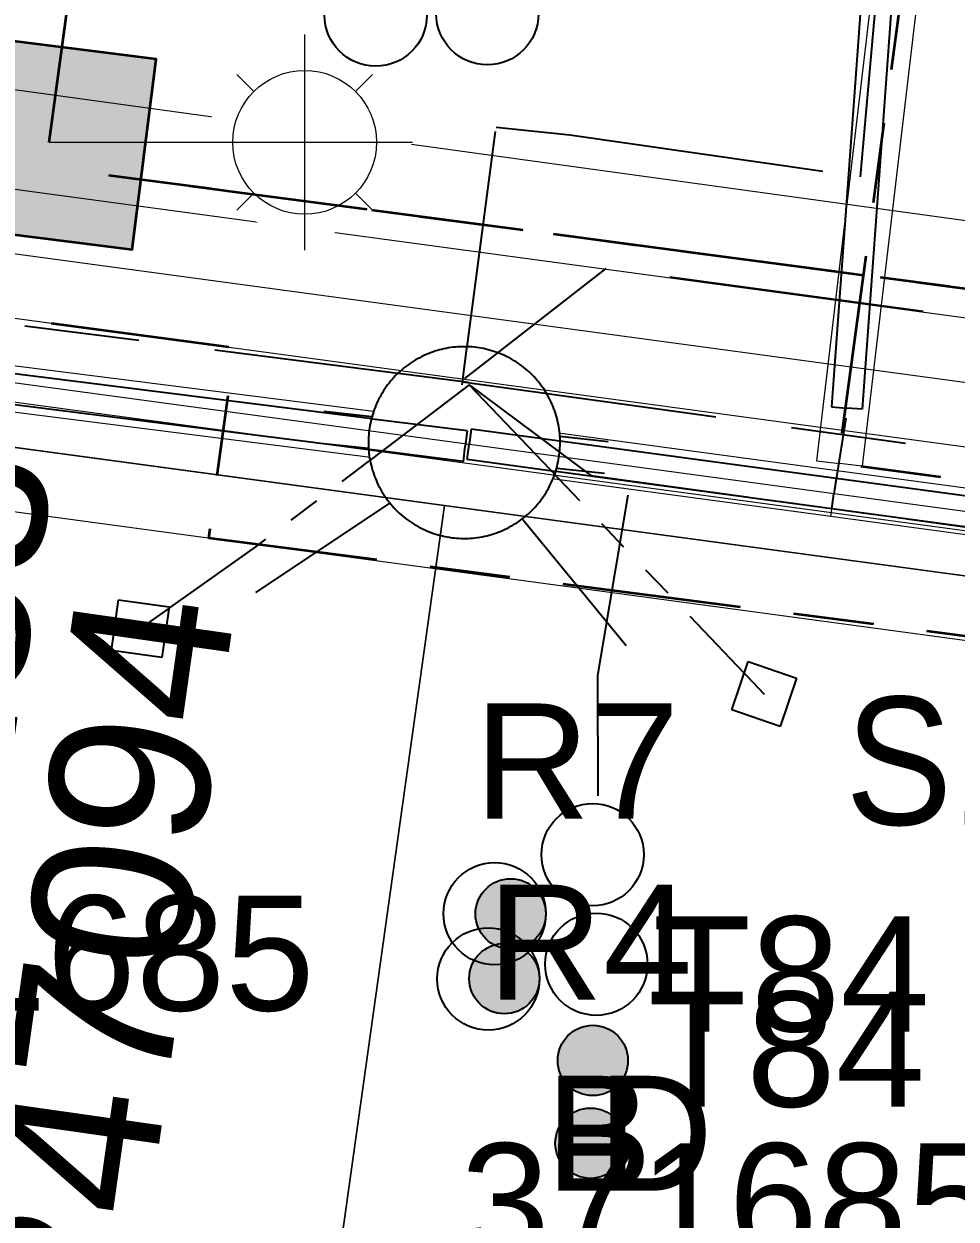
# Model space of a CAD drawing. Header units: metres. Extents: x 0 to 309348, y 0 to 6272736.
# Drawn here: x 308903.83 to 308918.42, y 6271794.53 to 6271813.23 of the extents above; entities that cross this region are included whole.
import ezdxf
from ezdxf.enums import TextEntityAlignment as Align

# ---------------------------------------------------------------- set-up
doc = ezdxf.new("R2010")
doc.units = ezdxf.units.M
doc.linetypes.add('Cable Exist UG', pattern=[8.2, 4, -1.2, 1.8, -1.2])
doc.linetypes.add('PHANTOMX2', pattern=[5, 2.5, -0.5, 0.5, -0.5, 0.5, -0.5])
doc.layers.get('0').update_dxf_attribs({"color": 6})
for name, color, linetype, lineweight in [('_User Miscellaneous1', 30, 'Continuous', 13), ('_User_LV_Exist', 5, 'Continuous', 35), ('_User_SL_Exist', 4, 'Continuous', 35), ('Cadastre Developer_SP_NEW', 92, 'Continuous', 15), ('Cadastre Land Parcels_SP_EXT', 118, 'Continuous', 15), ('Cadastre Roads_SP_NEW', 214, 'Continuous', 15), ('Mains_LV_EXT', 163, 'Continuous', 25), ('Mains_LV_SL_EXT', 135, 'Continuous', 25)]:
    doc.layers.add(name, color=color, linetype=linetype, lineweight=lineweight)
doc.layers.add('_User Miscellaneous10', color=252, linetype='Continuous', lineweight=13, plot=False, transparency=0.85)
for name, color, linetype in [('Duct_SP_EXT', 30, 'Continuous'), ('Equip_LV_EXT', 7, 'Continuous'), ('Services_SP_EXT', 42, 'PHANTOMX2'), ('Trench_SP_EXT', 7, 'Continuous')]:
    doc.layers.add(name, color=color, linetype=linetype)
doc.styles.add('COLUMN_LABEL', font='arial.ttf', dxfattribs={"height": 2})
doc.styles.add('iecARIAL', font='arial.ttf', dxfattribs={"height": 2})
doc.styles.add('POLE_LABEL', font='arial.ttf', dxfattribs={"height": 2})
doc.styles.add('SL_LABEL', font='arial.ttf', dxfattribs={"height": 2})
doc.styles.get("Standard").update_dxf_attribs({"font": 'arial.ttf'})

# ---------------------------------------------------------------- blocks, each defined once
blk = doc.blocks.new('DUCT_EXT')
blk.add_circle((0, 0.8), 0.8)
at = {"flags": 1}
blk.add_attdef('Z', (0, 0), '', height=0.2, dxfattribs=at)
at = {"flags": 9}
for tag, p in [('DUCT_CODE', (0, 0)), ('XSECT_TYPE', (0, -0.2)), ('FB_REFERENCE', (0, -0.4)), ('STATE', (0, -0.6)), ('NOTES', (0, -0.8))]:
    blk.add_attdef(tag, text='', height=0.2, dxfattribs=at).set_placement(p, align=Align.MIDDLE_LEFT)
blk = doc.blocks.new('CCP_EXT')
at = {"flags": 9}
for tag, p in [('ORIENTATION', (0, -0.8)), ('OWNED_BY', (0, -1)), ('USAGE', (0, -1.2)), ('LEGEND', (0, -1.4)), ('LIFE_SUPPORT', (0, -1.6)), ('STATE', (0, -1.8)), ('NOTES', (0, -2))]:
    blk.add_attdef(tag, text='', height=0.2, dxfattribs=at).set_placement(p, align=Align.MIDDLE_LEFT)
blk.add_wipeout([(0, 0.566), (0.566, 0), (0, -0.566), (-0.566, 0)])
blk.add_lwpolyline([(-0.566, 0), (0, 0.566), (0.566, 0), (0, -0.566), (-0.566, 0)])
at = {"flags": 1}
blk.add_attdef('Z', (0, 0), '', height=0.2, dxfattribs=at)
at = {"flags": 9}
for tag, p in [('CCP_TYPE', (0, 0)), ('CONSTRUCTED_VOLTAGE', (0, -0.2)), ('NO_PHASES', (0, -0.4)), ('OPERATING_VOLTAGE', (0, -0.6))]:
    blk.add_attdef(tag, text='', height=0.2, dxfattribs=at).set_placement(p, align=Align.MIDDLE_LEFT)
blk = doc.blocks.new('LV_UG_LINKS_OPEN_EXT')
at = {"layer": 'Equip_LV_EXT'}
for tag, flags, p in [('ACTUAL_STATUS', 9, (3, -2)), ('CONSTRUCTED_VOLTAGE', 9, (3, -2.2)), ('NO_PHASES', 9, (3, -2.4)), ('OPERATING_VOLTAGE', 9, (3, -2.6)), ('ORIENTATION', 9, (3, -2.8)), ('STATE', 9, (3, -3)), ('SWITCH_TYPE', 9, (3, -3.2)), ('USAGE', 9, (3, -3.4)), ('NOTES', 9, (3, -3.6)), ('OWNED_BY', 9, (3, -3.8)), ('OPERATED_BY', 9, (3, -4)), ('MAINTAINED_BY', 9, (3, -4.2)), ('NUMBER_OF_PHASES', 9, (3, -4.4)), ('TYPE', 9, (3, -4.6)), ('Z', 1, (3, -4.8))]:
    blk.add_attdef(tag, text='', height=0.2, dxfattribs=dict(at, flags=flags)).set_placement(p, align=Align.MIDDLE_LEFT)
blk.add_wipeout([(4, 1.5), (3.963, 1.5), (3.926, 1.498), (3.89, 1.496), (3.853, 1.493), (3.816, 1.489), (3.78, 1.484), (3.744, 1.478), (3.707, 1.471), (3.671, 1.464), (3.636, 1.455), (3.6, 1.446), (3.565, 1.435), (3.529, 1.424), (3.495, 1.412), (3.46, 1.399), (3.426, 1.386), (3.392, 1.371), (3.359, 1.356), (3.326, 1.34), (3.293, 1.323), (3.261, 1.305), (3.229, 1.287), (3.198, 1.267), (3.167, 1.247), (3.136, 1.226), (3.106, 1.205), (3.077, 1.183), (3.048, 1.16), (3.02, 1.136), (2.993, 1.111), (2.966, 1.086), (2.939, 1.061), (2.914, 1.034), (2.889, 1.007), (2.864, 0.98), (2.84, 0.952), (2.817, 0.923), (2.795, 0.894), (2.774, 0.864), (2.753, 0.833), (2.733, 0.802), (2.713, 0.771), (2.695, 0.739), (2.677, 0.707), (2.66, 0.674), (2.644, 0.641), (2.629, 0.608), (2.614, 0.574), (2.601, 0.54), (2.588, 0.505), (2.576, 0.471), (2.565, 0.435), (2.554, 0.4), (2.545, 0.364), (2.536, 0.329), (2.529, 0.293), (2.522, 0.256), (2.516, 0.22), (2.511, 0.184), (2.507, 0.147), (2.504, 0.11), (2.502, 0.074), (2.5, 0.037), (2.5, 0), (2.5, -0.037), (2.502, -0.074), (2.504, -0.11), (2.507, -0.147), (2.511, -0.184), (2.516, -0.22), (2.522, -0.256), (2.529, -0.293), (2.536, -0.329), (2.545, -0.364), (2.554, -0.4), (2.565, -0.435), (2.576, -0.471), (2.588, -0.505), (2.601, -0.54), (2.614, -0.574), (2.629, -0.608), (2.644, -0.641), (2.66, -0.674), (2.677, -0.707), (2.695, -0.739), (2.713, -0.771), (2.733, -0.802), (2.753, -0.833), (2.774, -0.864), (2.795, -0.894), (2.817, -0.923), (2.84, -0.952), (2.864, -0.98), (2.889, -1.007), (2.914, -1.034), (2.939, -1.061), (2.966, -1.086), (2.993, -1.111), (3.02, -1.136), (3.048, -1.16), (3.077, -1.183), (3.106, -1.205), (3.136, -1.226), (3.167, -1.247), (3.198, -1.267), (3.229, -1.287), (3.261, -1.305), (3.293, -1.323), (3.326, -1.34), (3.359, -1.356), (3.392, -1.371), (3.426, -1.386), (3.46, -1.399), (3.495, -1.412), (3.529, -1.424), (3.565, -1.435), (3.6, -1.446), (3.636, -1.455), (3.671, -1.464), (3.707, -1.471), (3.744, -1.478), (3.78, -1.484), (3.816, -1.489), (3.853, -1.493), (3.89, -1.496), (3.926, -1.498), (3.963, -1.5), (4, -1.5), (4.037, -1.5), (4.074, -1.498), (4.11, -1.496), (4.147, -1.493), (4.184, -1.489), (4.22, -1.484), (4.256, -1.478), (4.293, -1.471), (4.329, -1.464), (4.364, -1.455), (4.4, -1.446), (4.435, -1.435), (4.471, -1.424), (4.505, -1.412), (4.54, -1.399), (4.574, -1.386), (4.608, -1.371), (4.641, -1.356), (4.674, -1.34), (4.707, -1.323), (4.739, -1.305), (4.771, -1.287), (4.802, -1.267), (4.833, -1.247), (4.864, -1.226), (4.894, -1.205), (4.923, -1.183), (4.952, -1.16), (4.98, -1.136), (5.007, -1.111), (5.034, -1.086), (5.061, -1.061), (5.086, -1.034), (5.111, -1.007), (5.136, -0.98), (5.16, -0.952), (5.183, -0.923), (5.205, -0.894), (5.226, -0.864), (5.247, -0.833), (5.267, -0.802), (5.287, -0.771), (5.305, -0.739), (5.323, -0.707), (5.34, -0.674), (5.356, -0.641), (5.371, -0.608), (5.386, -0.574), (5.399, -0.54), (5.412, -0.505), (5.424, -0.471), (5.435, -0.435), (5.446, -0.4), (5.455, -0.364), (5.464, -0.329), (5.471, -0.293), (5.478, -0.256), (5.484, -0.22), (5.489, -0.184), (5.493, -0.147), (5.496, -0.11), (5.498, -0.074), (5.5, -0.037), (5.5, 0), (5.5, 0.037), (5.498, 0.074), (5.496, 0.11), (5.493, 0.147), (5.489, 0.184), (5.484, 0.22), (5.478, 0.256), (5.471, 0.293), (5.464, 0.329), (5.455, 0.364), (5.446, 0.4), (5.435, 0.435), (5.424, 0.471), (5.412, 0.505), (5.399, 0.54), (5.386, 0.574), (5.371, 0.608), (5.356, 0.641), (5.34, 0.674), (5.323, 0.707), (5.305, 0.739), (5.287, 0.771), (5.267, 0.802), (5.247, 0.833), (5.226, 0.864), (5.205, 0.894), (5.183, 0.923), (5.16, 0.952), (5.136, 0.98), (5.111, 1.007), (5.086, 1.034), (5.061, 1.061), (5.034, 1.086), (5.007, 1.111), (4.98, 1.136), (4.952, 1.16), (4.923, 1.183), (4.894, 1.205), (4.864, 1.226), (4.833, 1.247), (4.802, 1.267), (4.771, 1.287), (4.739, 1.305), (4.707, 1.323), (4.674, 1.34), (4.641, 1.356), (4.608, 1.371), (4.574, 1.386), (4.54, 1.399), (4.505, 1.412), (4.471, 1.424), (4.435, 1.435), (4.4, 1.446), (4.364, 1.455), (4.329, 1.464), (4.293, 1.471), (4.256, 1.478), (4.22, 1.484), (4.184, 1.489), (4.147, 1.493), (4.11, 1.496), (4.074, 1.498), (4.037, 1.5)]).dxf.layer = 'Equip_LV_EXT'
for p, q in [((3.75, 2.236), (3.75, 1.479)), ((4.25, 2.236), (4.25, 1.479)), ((3.75, -1.479), (3.75, -2.236)), ((4.25, -1.479), (4.25, -2.236))]:
    blk.add_line(p, q, dxfattribs=at)
at = {"layer": 'Equip_LV_EXT', "flags": 128}
blk.add_lwpolyline([(4, 1.5), (3.963, 1.5), (3.926, 1.498), (3.89, 1.496), (3.853, 1.493), (3.816, 1.489), (3.78, 1.484), (3.744, 1.478), (3.707, 1.471), (3.671, 1.464), (3.636, 1.455), (3.6, 1.446), (3.565, 1.435), (3.529, 1.424), (3.495, 1.412), (3.46, 1.399), (3.426, 1.386), (3.392, 1.371), (3.359, 1.356), (3.326, 1.34), (3.293, 1.323), (3.261, 1.305), (3.229, 1.287), (3.198, 1.267), (3.167, 1.247), (3.136, 1.226), (3.106, 1.205), (3.077, 1.183), (3.048, 1.16), (3.02, 1.136), (2.993, 1.111), (2.966, 1.086), (2.939, 1.061), (2.914, 1.034), (2.889, 1.007), (2.864, 0.98), (2.84, 0.952), (2.817, 0.923), (2.795, 0.894), (2.774, 0.864), (2.753, 0.833), (2.733, 0.802), (2.713, 0.771), (2.695, 0.739), (2.677, 0.707), (2.66, 0.674), (2.644, 0.641), (2.629, 0.608), (2.614, 0.574), (2.601, 0.54), (2.588, 0.505), (2.576, 0.471), (2.565, 0.435), (2.554, 0.4), (2.545, 0.364), (2.536, 0.329), (2.529, 0.293), (2.522, 0.256), (2.516, 0.22), (2.511, 0.184), (2.507, 0.147), (2.504, 0.11), (2.502, 0.074), (2.5, 0.037), (2.5, 0), (2.5, -0.037), (2.502, -0.074), (2.504, -0.11), (2.507, -0.147), (2.511, -0.184), (2.516, -0.22), (2.522, -0.256), (2.529, -0.293), (2.536, -0.329), (2.545, -0.364), (2.554, -0.4), (2.565, -0.435), (2.576, -0.471), (2.588, -0.505), (2.601, -0.54), (2.614, -0.574), (2.629, -0.608), (2.644, -0.641), (2.66, -0.674), (2.677, -0.707), (2.695, -0.739), (2.713, -0.771), (2.733, -0.802), (2.753, -0.833), (2.774, -0.864), (2.795, -0.894), (2.817, -0.923), (2.84, -0.952), (2.864, -0.98), (2.889, -1.007), (2.914, -1.034), (2.939, -1.061), (2.966, -1.086), (2.993, -1.111), (3.02, -1.136), (3.048, -1.16), (3.077, -1.183), (3.106, -1.205), (3.136, -1.226), (3.167, -1.247), (3.198, -1.267), (3.229, -1.287), (3.261, -1.305), (3.293, -1.323), (3.326, -1.34), (3.359, -1.356), (3.392, -1.371), (3.426, -1.386), (3.46, -1.399), (3.495, -1.412), (3.529, -1.424), (3.565, -1.435), (3.6, -1.446), (3.636, -1.455), (3.671, -1.464), (3.707, -1.471), (3.744, -1.478), (3.78, -1.484), (3.816, -1.489), (3.853, -1.493), (3.89, -1.496), (3.926, -1.498), (3.963, -1.5), (4, -1.5), (4.037, -1.5), (4.074, -1.498), (4.11, -1.496), (4.147, -1.493), (4.184, -1.489), (4.22, -1.484), (4.256, -1.478), (4.293, -1.471), (4.329, -1.464), (4.364, -1.455), (4.4, -1.446), (4.435, -1.435), (4.471, -1.424), (4.505, -1.412), (4.54, -1.399), (4.574, -1.386), (4.608, -1.371), (4.641, -1.356), (4.674, -1.34), (4.707, -1.323), (4.739, -1.305), (4.771, -1.287), (4.802, -1.267), (4.833, -1.247), (4.864, -1.226), (4.894, -1.205), (4.923, -1.183), (4.952, -1.16), (4.98, -1.136), (5.007, -1.111), (5.034, -1.086), (5.061, -1.061), (5.086, -1.034), (5.111, -1.007), (5.136, -0.98), (5.16, -0.952), (5.183, -0.923), (5.205, -0.894), (5.226, -0.864), (5.247, -0.833), (5.267, -0.802), (5.287, -0.771), (5.305, -0.739), (5.323, -0.707), (5.34, -0.674), (5.356, -0.641), (5.371, -0.608), (5.386, -0.574), (5.399, -0.54), (5.412, -0.505), (5.424, -0.471), (5.435, -0.435), (5.446, -0.4), (5.455, -0.364), (5.464, -0.329), (5.471, -0.293), (5.478, -0.256), (5.484, -0.22), (5.489, -0.184), (5.493, -0.147), (5.496, -0.11), (5.498, -0.074), (5.5, -0.037), (5.5, 0), (5.5, 0.037), (5.498, 0.074), (5.496, 0.11), (5.493, 0.147), (5.489, 0.184), (5.484, 0.22), (5.478, 0.256), (5.471, 0.293), (5.464, 0.329), (5.455, 0.364), (5.446, 0.4), (5.435, 0.435), (5.424, 0.471), (5.412, 0.505), (5.399, 0.54), (5.386, 0.574), (5.371, 0.608), (5.356, 0.641), (5.34, 0.674), (5.323, 0.707), (5.305, 0.739), (5.287, 0.771), (5.267, 0.802), (5.247, 0.833), (5.226, 0.864), (5.205, 0.894), (5.183, 0.923), (5.16, 0.952), (5.136, 0.98), (5.111, 1.007), (5.086, 1.034), (5.061, 1.061), (5.034, 1.086), (5.007, 1.111), (4.98, 1.136), (4.952, 1.16), (4.923, 1.183), (4.894, 1.205), (4.864, 1.226), (4.833, 1.247), (4.802, 1.267), (4.771, 1.287), (4.739, 1.305), (4.707, 1.323), (4.674, 1.34), (4.641, 1.356), (4.608, 1.371), (4.574, 1.386), (4.54, 1.399), (4.505, 1.412), (4.471, 1.424), (4.435, 1.435), (4.4, 1.446), (4.364, 1.455), (4.329, 1.464), (4.293, 1.471), (4.256, 1.478), (4.22, 1.484), (4.184, 1.489), (4.147, 1.493), (4.11, 1.496), (4.074, 1.498), (4.037, 1.5)], close=True, dxfattribs=at)
blk = doc.blocks.new('CABLE_LARGE_EXT')
h = blk.add_hatch(color=256)
edge = h.paths.add_edge_path()
edge.add_arc((0, 0.55), 0.55, 0, 360)
blk.add_circle((0, 0.55), 0.55)
at = {"flags": 1}
blk.add_attdef('Z', (0, 0), '', height=0.2, dxfattribs=at)
at = {"flags": 9}
for tag, p in [('COND_CODE', (0, 0)), ('FB_REFERENCE', (0, -0.2)), ('STATE', (0, -0.4)), ('XSECT_SIZE', (0, -0.6)), ('NOTES', (0, -0.8))]:
    blk.add_attdef(tag, text='', height=0.2, dxfattribs=at).set_placement(p, align=Align.MIDDLE_LEFT)
blk = doc.blocks.new('COLUMN_EXT')
blk.add_hatch(color=256).paths.add_polyline_path([(1.5, -1.5), (1.5, 1.5), (-1.5, 1.5), (-1.5, -1.5)])
blk.add_lwpolyline([(1.5, 1.5), (-1.5, 1.5), (-1.5, -1.5), (1.5, -1.5)], close=True)
at = {"flags": 1}
blk.add_attdef('Z', (-1.813, 2.351), '', height=0.2, rotation=180, dxfattribs=at)
at = {"flags": 9}
for tag, p in [('NOTES', (-1.813, 2)), ('SUBURB', (-1.813, 1.8)), ('STREETNAME', (-1.813, 1.6)), ('LOCATION', (-1.813, 1.4)), ('LEGEND', (-1.813, 1.2)), ('USAGE', (-1.813, 1)), ('OWNED_BY', (-1.813, 0.6)), ('STATE', (-1.813, 0.8)), ('COLUMN_TYPE', (-1.813, 0.4))]:
    blk.add_attdef(tag, text='', height=0.2, rotation=180, dxfattribs=at).set_placement(p, align=Align.MIDDLE_LEFT)
for tag, style, p in [('STREET_CODE', 'COLUMN_LABEL', (-1.813, 0.2)), ('STRUCTURE_PLANT_NUMBER', 'POLE_LABEL', (-1.813, -0.031))]:
    blk.add_attdef(tag, text='', height=0.2, rotation=180, dxfattribs=dict(at, style=style)).set_placement(p, align=Align.MIDDLE_LEFT)
at = {"style": 'COLUMN_LABEL', "width": 0.9, "flags": 8}
blk.add_attdef('ASSET_NUM', text='', height=2, rotation=270, dxfattribs=at).set_placement((2, -4), align=Align.MIDDLE_LEFT)
blk = doc.blocks.new('SL_LANTERN_EXT')
at = {"flags": 9}
for tag, p in [('LRATECODE', (-7.4, 0)), ('LOUTREACHVOCAB', (-7.2, 0)), ('LOUTREACH', (-7, 0)), ('LANTNUMBER', (-6.6, 0)), ('LNEW', (-6.4, 0)), ('LMASTVOCAB', (-6.2, 0)), ('LMAST', (-6, 0)), ('LLAMPVOCAB', (-5.8, 0)), ('LLAMP', (-5.6, 0)), ('LEXIST', (-5.4, 0)), ('LCHARGE3PERCENT', (-5.2, 0)), ('LCHARGE3', (-5, 0)), ('LCHARGE2PERCENT', (-4.8, 0)), ('LCHARGE2', (-4.6, 0)), ('LCHARGE1PERCENT', (-4.4, 0)), ('LCHARGE1', (-4.2, 0)), ('LCATEGORY', (-4, 0)), ('LBRACKETVOCAB', (-3.8, 0)), ('LBRACKET', (-3.6, 0)), ('LKINGHEIGHT', (-3.4, 0)), ('CREPLACE', (-3.2, 0)), ('CREMOVE', (-3, 0)), ('CNUMBER', (-2.8, 0)), ('CNEW', (-2.6, 0)), ('CEXIST', (-2.4, 0)), ('USAGE', (-2.2, 0)), ('STATE', (-2, 0)), ('OWNED_BY', (-1.8, 0)), ('ORIENTATION', (-1.6, 0)), ('OPERATING_VOLTAGE', (-1.4, 0)), ('NO_PHASES', (-1.2, 0)), ('LANTERN_TYPE', (-1, 0)), ('LANTERN_PURPOSE', (-0.8, 0)), ('CONTROL_TYPE', (-0.6, 0)), ('CONSTRUCTED_VOLTAGE', (-0.4, 0))]:
    blk.add_attdef(tag, text='', height=0.001, rotation=270, dxfattribs=at).set_placement(p, align=Align.MIDDLE_LEFT)
at = {"style": 'SL_LABEL', "flags": 9}
blk.add_attdef('STREET_CODE', text='', height=0.001, rotation=270, dxfattribs=at).set_placement((0.001, 0), align=Align.MIDDLE_LEFT)
at = {"flags": 1}
blk.add_attdef('Z', (0, 0), '', height=0.001, rotation=270, dxfattribs=at)
at = {"width": 0.9}
blk.add_attdef('LNUMBER', text='', height=1, dxfattribs=at).set_placement((7, -1), align=Align.MIDDLE_LEFT)
at = {"flags": 9}
for tag, p in [('LREMOVE', (0, -7.6)), ('LREPLACE', (0, -7.8)), ('LTYPE', (0, -8)), ('LTYPEVOCAB', (0, -8.2)), ('LEGEND', (0, -8.4)), ('SUBURB', (0, -8.6)), ('STREETNAME', (0, -8.8)), ('LOCATION', (0, -9)), ('NOTES', (0, -9.2)), ('MAINTAINED_BY', (0, -9.863))]:
    blk.add_attdef(tag, text='', height=0.001, dxfattribs=at).set_placement(p, align=Align.MIDDLE_LEFT)
blk.add_attdef('OPERATED_BY', (0, -9.607), '', height=0.001, dxfattribs=at)
blk.add_wipeout([(5.688, 0), (5.061, -1.061), (4, -1.688), (2.939, -1.061), (2.313, 0), (2.939, 1.061), (4, 1.687), (5.061, 1.061)])
for p, q in [((4, 1.687), (4, 0)), ((2.939, 1.061), (3.205, 0.795)), ((5.061, 1.061), (4.795, 0.795)), ((0, 0), (4, 0)), ((4, 0), (5.688, 0)), ((4, 0), (4, -1.688)), ((2.939, -1.061), (3.205, -0.795)), ((5.061, -1.061), (4.795, -0.795))]:
    blk.add_line(p, q)
blk.add_circle((4, 0), 1.125)
blk = doc.blocks.new('*U437')
blk.add_line((9.344, 1.738), (9.883, 5.701))
at = {"width": 0.9}
blk.add_attdef('LNUMBER', text='', height=1, rotation=82.2613, dxfattribs=at).set_placement((11.278, 8.539), align=Align.MIDDLE_LEFT)
at = {"flags": 9}
for tag, p in [('LRATECODE', (-7.4, 0)), ('LOUTREACHVOCAB', (-7.2, 0)), ('LOUTREACH', (-7, 0)), ('LANTNUMBER', (-6.6, 0)), ('LNEW', (-6.4, 0)), ('LMASTVOCAB', (-6.2, 0)), ('LMAST', (-6, 0)), ('LLAMPVOCAB', (-5.8, 0)), ('LLAMP', (-5.6, 0)), ('LEXIST', (-5.4, 0)), ('LCHARGE3PERCENT', (-5.2, 0)), ('LCHARGE3', (-5, 0)), ('LCHARGE2PERCENT', (-4.8, 0)), ('LCHARGE2', (-4.6, 0)), ('LCHARGE1PERCENT', (-4.4, 0)), ('LCHARGE1', (-4.2, 0)), ('LCATEGORY', (-4, 0)), ('LBRACKETVOCAB', (-3.8, 0)), ('LBRACKET', (-3.6, 0)), ('LKINGHEIGHT', (-3.4, 0)), ('CREPLACE', (-3.2, 0)), ('CREMOVE', (-3, 0)), ('CNUMBER', (-2.8, 0)), ('CNEW', (-2.6, 0)), ('CEXIST', (-2.4, 0)), ('USAGE', (-2.2, 0)), ('STATE', (-2, 0)), ('OWNED_BY', (-1.8, 0)), ('ORIENTATION', (-1.6, 0)), ('OPERATING_VOLTAGE', (-1.4, 0)), ('NO_PHASES', (-1.2, 0)), ('LANTERN_TYPE', (-1, 0)), ('LANTERN_PURPOSE', (-0.8, 0)), ('CONTROL_TYPE', (-0.6, 0)), ('CONSTRUCTED_VOLTAGE', (-0.4, 0))]:
    blk.add_attdef(tag, text='', height=0.001, rotation=270, dxfattribs=at).set_placement(p, align=Align.MIDDLE_LEFT)
at = {"style": 'SL_LABEL', "flags": 9}
blk.add_attdef('STREET_CODE', text='', height=0.001, rotation=270, dxfattribs=at).set_placement((0.001, 0), align=Align.MIDDLE_LEFT)
at = {"flags": 1}
blk.add_attdef('Z', (0, 0), '', height=0.001, rotation=270, dxfattribs=at)
at = {"flags": 9}
for tag, p in [('LREMOVE', (0, -7.6)), ('LREPLACE', (0, -7.8)), ('LTYPE', (0, -8)), ('LTYPEVOCAB', (0, -8.2)), ('LEGEND', (0, -8.4)), ('SUBURB', (0, -8.6)), ('STREETNAME', (0, -8.8)), ('LOCATION', (0, -9)), ('NOTES', (0, -9.2)), ('MAINTAINED_BY', (0, -9.863))]:
    blk.add_attdef(tag, text='', height=0.001, dxfattribs=at).set_placement(p, align=Align.MIDDLE_LEFT)
blk.add_attdef('OPERATED_BY', (0, -9.607), '', height=0.001, dxfattribs=at)
blk = doc.blocks.new('*U425')
blk.add_hatch(color=256).paths.add_polyline_path([(2.61, -0.662), (2.346, 1.321), (-2.61, 0.662), (-2.346, -1.321)])
for p, q in [((0.132, -0.991), (-0.132, 0.991)), ((2.478, 0.33), (-2.478, -0.33))]:
    blk.add_line(p, q)
at = {"ltscale": 10}
blk.add_line((-2.478, -0.33), (2.478, 0.33), dxfattribs=at)
blk.add_lwpolyline([(2.346, 1.321), (1.107, 1.156), (-1.371, 0.827), (-2.61, 0.662), (-2.346, -1.321), (2.61, -0.662)], close=True)
for tag, p, flags in [('SUBURB', (0, 2), 1), ('STREETNAME', (0, 1.8), 9), ('PARENT', (0, 1.6), 9), ('NOTES', (0, 1.4), 9), ('LOCATION', (0, 1.2), 9), ('LEGEND', (0, 1), 9), ('USAGE', (0, 0.8), 9), ('SUPPORT_TYPE', (0, 0.6), 9), ('STATE', (0, 0.4), 9), ('OWNED_BY', (0, 0.2), 9)]:
    blk.add_attdef(tag, p, '', height=0.2, rotation=180, dxfattribs=dict(flags=flags))
at = {"width": 0.9, "flags": 8}
blk.add_attdef('ASSET_NUM', text='', height=2, rotation=270, dxfattribs=at).set_placement((2, -4), align=Align.MIDDLE_LEFT)

msp = doc.modelspace()

# ---------------------------------------------------------------- linework, layer by layer
at = {"layer": '_User Miscellaneous1'}
for p, q in [((308918.34339, 6271824.3038), (308916.23235, 6271806.39632)), ((308919.05844, 6271824.21951), (308916.9474, 6271806.31203)), ((308910.78029, 6271806.98244), (308899.54274, 6271808.40205)), ((308910.69005, 6271806.26812), (308899.45251, 6271807.68772)), ((308910.84263, 6271807.01005), (308910.7944, 6271806.6533)), ((308916.55339, 6271806.23802), (308910.84263, 6271807.01005)), ((308910.78029, 6271806.98244), (308910.73517, 6271806.62528)), ((308910.74617, 6271806.29654), (308910.7944, 6271806.6533)), ((308910.69005, 6271806.26812), (308910.73517, 6271806.62528)), ((308916.45693, 6271805.52451), (308910.74617, 6271806.29654)), ((308916.23235, 6271806.39632), (308916.58988, 6271806.35418)), ((308916.9474, 6271806.31203), (308916.58988, 6271806.35418)), ((308916.55339, 6271806.23802), (308916.50516, 6271805.88126)), ((308916.55339, 6271806.23802), (308916.50516, 6271805.88126)), ((308925.5449, 6271805.02252), (308916.55339, 6271806.23802)), ((308916.45693, 6271805.52451), (308916.50516, 6271805.88126)), ((308916.45693, 6271805.52451), (308916.50516, 6271805.88126)), ((308925.44844, 6271804.30901), (308916.45693, 6271805.52451))]:
    msp.add_line(p, q, dxfattribs=at)
at = {"layer": '_User_LV_Exist', "linetype": 'Cable Exist UG', "ltscale": 0.7, "flags": 128}
msp.add_lwpolyline([(308925.24833, 6271804.1746), (308925.0623, 6271802.80951), (308906.72215, 6271805.18862), (308907.12414, 6271808.16157), (308896.66723, 6271809.57015)], dxfattribs=at)
at = {"layer": 'Cadastre Land Parcels_SP_EXT', "linetype": 'Continuous'}
for points in [[(308910.41021, 6271805.69604), (308904.85762, 6271806.44651), (308894.38693, 6271807.86151), (308889.83895, 6271774.3217), (308905.7087, 6271772.17602), (308910.41021, 6271805.69604)], [(308925.18702, 6271803.69866), (308910.41021, 6271805.69604), (308905.7087, 6271772.17602), (308920.48542, 6271770.17864), (308925.18702, 6271803.69866)]]:
    msp.add_lwpolyline(points, close=True, dxfattribs=at)
at = {"layer": 'Duct_SP_EXT'}
for p, q in [((308917.38275, 6271819.79155), (308916.46773, 6271807.23871)), ((308917.86148, 6271819.75665), (308916.94646, 6271807.20382)), ((308916.46773, 6271807.23871), (308916.70709, 6271807.22127)), ((308916.94646, 6271807.20382), (308916.70709, 6271807.22127)), ((308916.53731, 6271806.1191), (308916.50516, 6271805.88126)), ((308916.53731, 6271806.1191), (308916.50516, 6271805.88126)), ((308925.52882, 6271804.9036), (308916.53731, 6271806.1191)), ((308916.47301, 6271805.64343), (308916.50516, 6271805.88126)), ((308916.47301, 6271805.64343), (308916.50516, 6271805.88126)), ((308925.46452, 6271804.42792), (308916.47301, 6271805.64343))]:
    msp.add_line(p, q, dxfattribs=at)
msp.add_lwpolyline([(308912.81398, 6271801.15532), (308912.81137, 6271803.03611), (308913.28456, 6271805.85799)], dxfattribs=at)
at = {"layer": 'Trench_SP_EXT', "linetype": 'Cable Exist UG'}
for points in [[(308916.68852, 6271807.06406), (308916.50521, 6271805.88127)], [(308910.78127, 6271806.55237), (308906.74545, 6271803.8643)], [(308910.71495, 6271806.60369), (308913.73653, 6271802.91802)]]:
    msp.add_lwpolyline(points, dxfattribs=at)

# ---------------------------------------------------------------- block references
at = {"layer": '_User_LV_Exist', "ltscale": 0.75}
ref = msp.add_blockref('*U425', (308925.37891, 6271805.16605), dxfattribs=dict(at, rotation=329.3822980103706))
ref.add_attrib('ASSET_NUM', 'S121579', dxfattribs={"layer": '0', "height": 2, "width": 0.9}).set_placement((308916.68058, 6271801.70381), align=Align.MIDDLE_LEFT)
at = {"layer": 'Duct_SP_EXT'}
for p in [(308909.33389, 6271812.56923), (308911.08153, 6271812.59109)]:
    msp.add_blockref('DUCT_EXT', p, dxfattribs=at)
for name, p, rotation in [('DUCT_EXT', (308913.52748, 6271800.23781), 90.08043177349576), ('DUCT_EXT', (308911.9947, 6271799.30441), 89.51030442739325), ('CABLE_LARGE_EXT', (308911.99474, 6271799.30438), 89.51030442739325), ('DUCT_EXT', (308913.5858, 6271798.52297), 90.08043177349576), ('DUCT_EXT', (308911.89616, 6271798.29204), 90.0000000000002), ('CABLE_LARGE_EXT', (308911.89619, 6271798.29201), 89.51030442739325), ('CABLE_LARGE_EXT', (308913.28129, 6271797.01713), 90.08043177349576), ('CABLE_LARGE_EXT', (308913.24376, 6271795.72291), 90.08043177349576)]:
    msp.add_blockref(name, p, dxfattribs=dict(at, rotation=rotation))

# ---------------------------------------------------------------- texts
for s, p in [('R7', (308910.87229, 6271800.8013)), ('R4', (308911.07534, 6271797.96781)), ('371685', (308899.98767, 6271797.79637)), ('T84', (308913.66899, 6271797.46889)), ('T84', (308913.59729, 6271796.29361)), ('B', (308911.98385, 6271794.9777)), ('D', (308912.80142, 6271794.9777)), ('371685', (308910.65822, 6271793.92222))]:
    msp.add_text(s, height=1.8, dxfattribs=at).set_placement(p)

# ---------------------------------------------------------------- next in the draw order: block references
at = {"layer": 'Equip_LV_EXT', "rotation": 263.9549004785427}
msp.add_blockref('LV_UG_LINKS_OPEN_EXT', (308911.14013, 6271810.66008), dxfattribs=at)
at = {"layer": 'Services_SP_EXT'}
for p, rotation in [((308905.64882, 6271803.77152), 36.93202199714717), ((308915.4124, 6271802.74837), 116.1050229064075)]:
    msp.add_blockref('CCP_EXT', p, dxfattribs=dict(at, rotation=rotation))

# ---------------------------------------------------------------- next in the draw order: linework, layer by layer
at = {"layer": '_User Miscellaneous10', "flags": 128}
for points in [[(308833.98741, 6271820.10669), (308889.60594, 6271812.54848), (308997.6292, 6271797.94217), (309001.01956, 6271793.39955), (309015.19784, 6271791.41027), (309019.70066, 6271794.95927), (309041.68206, 6271791.98764), (309043.49509, 6271805.13295), (309021.08092, 6271808.22436), (309015.50357, 6271815.27516), (309021.3385, 6271876.34743), (309022.97878, 6271893.51567), (309025.87623, 6271923.84231), (309027.30076, 6271938.75241, -0.16749916), (309041.46705, 6271969.87346, -0.16749916)], [(308833.433, 6271819.17284), (308889.47128, 6271811.55759), (308997.079, 6271797.00746), (309000.46761, 6271792.4672), (309015.48161, 6271790.36066), (309019.98676, 6271793.9115), (309042.53642, 6271790.86305), (309044.62234, 6271805.98694), (309021.6158, 6271809.16005), (309016.53727, 6271815.58025), (309022.33397, 6271876.25232), (309023.97425, 6271893.42057), (309026.87169, 6271923.7472), (309028.29623, 6271938.6573, -0.16749916), (309042.19251, 6271969.18521, -0.16749916)], [(308832.87858, 6271818.23899), (308889.33663, 6271810.5667), (308996.5288, 6271796.07276), (308999.91565, 6271791.53485), (309015.76538, 6271789.31105), (309020.27286, 6271792.86373), (309043.39078, 6271789.73845), (309045.74959, 6271806.84094), (309022.15068, 6271810.09575), (309017.57098, 6271815.88534), (309023.32943, 6271876.15721), (309024.96971, 6271893.32546), (309027.86716, 6271923.65209), (309029.29169, 6271938.56219, -0.16749916), (309042.91798, 6271968.49695, -0.16749916)], [(308832.32417, 6271817.30514), (308889.20197, 6271809.5758), (308995.9786, 6271795.13805), (308999.3637, 6271790.60249), (309016.04916, 6271788.26144), (309020.55896, 6271791.81595), (309044.24514, 6271788.61386), (309046.87685, 6271807.69493), (309022.68556, 6271811.03144), (309018.60468, 6271816.19043), (309024.3249, 6271876.0621), (309025.96518, 6271893.23035), (309028.86263, 6271923.55698), (309030.28716, 6271938.46708, -0.16749916), (309043.64344, 6271967.80869, -0.16749916)], [(308831.76976, 6271816.37129), (308889.06731, 6271808.58491), (308995.42841, 6271794.20335), (308998.81175, 6271789.67014), (309016.33293, 6271787.21183), (309020.84506, 6271790.76818), (309045.0995, 6271787.48926), (309048.0041, 6271808.54892), (309023.22044, 6271811.96714), (309019.63838, 6271816.49552), (309025.32037, 6271875.96699), (309026.96065, 6271893.13524), (309029.8581, 6271923.46187), (309031.28263, 6271938.37197, -0.16749916), (309044.36891, 6271967.12043, -0.16749916)], [(308831.21534, 6271815.43744), (308888.93266, 6271807.59402), (308994.87821, 6271793.26864), (308998.25979, 6271788.73779), (309016.6167, 6271786.16222), (309021.13116, 6271789.7204), (309045.95386, 6271786.36466), (309049.13135, 6271809.40292), (309023.75532, 6271812.90283), (309020.67208, 6271816.80061), (309026.31584, 6271875.87188), (309027.95611, 6271893.04013), (309030.85356, 6271923.36677), (309032.27809, 6271938.27687, -0.16749916), (309045.09437, 6271966.43217, -0.16749916)]]:
    msp.add_lwpolyline(points, format="xyb", dxfattribs=at)
at = {"layer": '_User Miscellaneous10', "color": 4, "flags": 128}
msp.add_lwpolyline([(308832.15785, 6271817.02498), (308889.16157, 6271809.27854), (308995.81355, 6271794.85764), (308999.19811, 6271790.32279), (309016.13429, 6271787.94656), (309020.64479, 6271791.50162), (309044.50145, 6271788.27648), (309047.21502, 6271807.95113), (309022.84602, 6271811.31215), (309018.91479, 6271816.28196), (309024.62354, 6271876.03357), (309026.26382, 6271893.20182), (309029.16127, 6271923.52845), (309030.5858, 6271938.43855, -0.16749916), (309043.86108, 6271967.60221, -0.16749916)], format="xyb", dxfattribs=at)
at = {"layer": '_User_LV_Exist', "linetype": 'Cable Exist UG', "ltscale": 0.7, "flags": 128}
msp.add_lwpolyline([(308921.7858, 6271805.65189), (308916.57085, 6271806.35702), (308918.59806, 6271821.34954), (308910.41287, 6271822.47846), (308910.68613, 6271824.45971)], dxfattribs=at)
msp.add_lwpolyline([(308921.7858, 6271805.65189), (308916.57085, 6271806.35702), (308918.59806, 6271821.34954), (308910.41287, 6271822.47846), (308910.68613, 6271824.45971)], dxfattribs=at)
at = {"layer": '_User_LV_Exist', "linetype": 'Cable Exist UG', "ltscale": 0.6, "flags": 128}
msp.add_lwpolyline([(308925.51394, 6271806.15689), (308922.09721, 6271808.61863), (308905.15446, 6271810.86186)], dxfattribs=at)
at = {"layer": 'Cadastre Roads_SP_NEW', "color": 4, "linetype": 'Continuous', "ltscale": 2, "transparency": 33554495}
msp.add_line((308998.66071, 6271799.10206), (308858.2401, 6271818.46916), dxfattribs=at)
at = {"layer": 'Duct_SP_EXT'}
for p, q in [((308910.76521, 6271806.86339), (308894.77392, 6271808.88079)), ((308910.70513, 6271806.38717), (308894.71384, 6271808.40457)), ((308910.76521, 6271806.86339), (308910.73517, 6271806.62528)), ((308910.82655, 6271806.89113), (308910.7944, 6271806.6533)), ((308916.53731, 6271806.1191), (308910.82655, 6271806.89113)), ((308910.76225, 6271806.41546), (308910.7944, 6271806.6533)), ((308910.70513, 6271806.38717), (308910.73517, 6271806.62528)), ((308916.47301, 6271805.64343), (308910.76225, 6271806.41546))]:
    msp.add_line(p, q, dxfattribs=at)
at = {"layer": 'Mains_LV_EXT', "linetype": 'Cable Exist UG'}
for points in [[(308910.68485, 6271807.58449), (308911.21905, 6271811.61731), (308911.21905, 6271811.61731), (308912.37235, 6271811.49811), (308916.92177, 6271810.84138), (308917.34394, 6271815.65464), (308917.68528, 6271819.51921), (308916.80115, 6271821.01044)], [(308970.46999, 6271799.48173), (308944.05169, 6271803.16671), (308942.27518, 6271805.42519), (308912.93558, 6271809.40346), (308910.72089, 6271807.68417)]]:
    msp.add_lwpolyline(points, dxfattribs=at)
at = {"layer": 'Mains_LV_SL_EXT', "linetype": 'Cable Exist UG'}
for points in [[(308910.78562, 6271807.62161), (308894.87722, 6271809.64153)], [(308910.69211, 6271807.63362), (308940.82825, 6271803.44732)]]:
    msp.add_lwpolyline(points, dxfattribs=at)
at = {"layer": 'Services_SP_EXT'}
for points in [[(308910.79543, 6271807.58466), (308907.4511, 6271805.0501), (308907.4511, 6271805.0501), (308905.6488, 6271803.77148)], [(308910.79543, 6271807.58466), (308915.4124, 6271802.74839)], [(308910.79543, 6271807.58466), (308912.69758, 6271806.1674), (308925.62433, 6271804.39393), (308929.84207, 6271800.16066)]]:
    msp.add_lwpolyline(points, dxfattribs=at)

# ---------------------------------------------------------------- next in the draw order: block references
at = {"layer": '_User_LV_Exist'}
ref = msp.add_blockref('COLUMN_EXT', (308904.22135, 6271811.37918), dxfattribs=dict(at, rotation=172.8325352321269))
ref.add_attrib('ASSET_NUM', '888283', dxfattribs={"layer": '0', "height": 2.5, "rotation": 81.929617, "style": 'COLUMN_LABEL'}).set_placement((308901.82348, 6271806.75601), align=Align.TOP_RIGHT)

# ---------------------------------------------------------------- next in the draw order: block references
at = {"layer": '_User Miscellaneous10'}
msp.add_blockref('SL_LANTERN_EXT', (308904.22138, 6271811.37916), dxfattribs=at)

# ---------------------------------------------------------------- next in the draw order: block references
at = {"layer": '_User_SL_Exist'}
ref = msp.add_blockref('*U437', (308894.87724, 6271809.6415), dxfattribs=at)
ref.add_attrib('ASSET_NUM', '247094', dxfattribs={"layer": '0', "height": 2.5, "rotation": 81.929617, "style": 'iecARIAL'}).set_placement((308905.90039, 6271804.30328), align=Align.MIDDLE_RIGHT)

# ---------------------------------------------------------------- next in the draw order: linework, layer by layer
at = {"layer": '_User_LV_Exist', "linetype": 'Cable Exist UG', "ltscale": 0.7, "flags": 128}
msp.add_lwpolyline([(308925.51394, 6271806.15689), (308922.09721, 6271808.61863), (308905.15446, 6271810.86186)], dxfattribs=at)
at = {"layer": 'Cadastre Developer_SP_NEW', "flags": 128}
msp.add_lwpolyline([(308790.07096, 6271869.94762), (308790.73664, 6271870.4526), (308817.42505, 6271835.27088), (308831.76095, 6271816.37201), (308894.38695, 6271807.86151), (308916.96475, 6271804.81006), (308950.97205, 6271800.21329)], dxfattribs=at)
at = {"layer": 'Cadastre Developer_SP_NEW', "linetype": 'Continuous'}
for points in [[(308910.41021, 6271805.69604), (308904.85762, 6271806.44651), (308894.38693, 6271807.86151), (308889.83895, 6271774.3217), (308905.7087, 6271772.17602), (308910.41021, 6271805.69604)], [(308925.18702, 6271803.69866), (308910.41021, 6271805.69604), (308905.7087, 6271772.17602), (308920.48542, 6271770.17864), (308925.18702, 6271803.69866)]]:
    msp.add_lwpolyline(points, close=True, dxfattribs=at)

doc.saveas('drawing.dxf')
